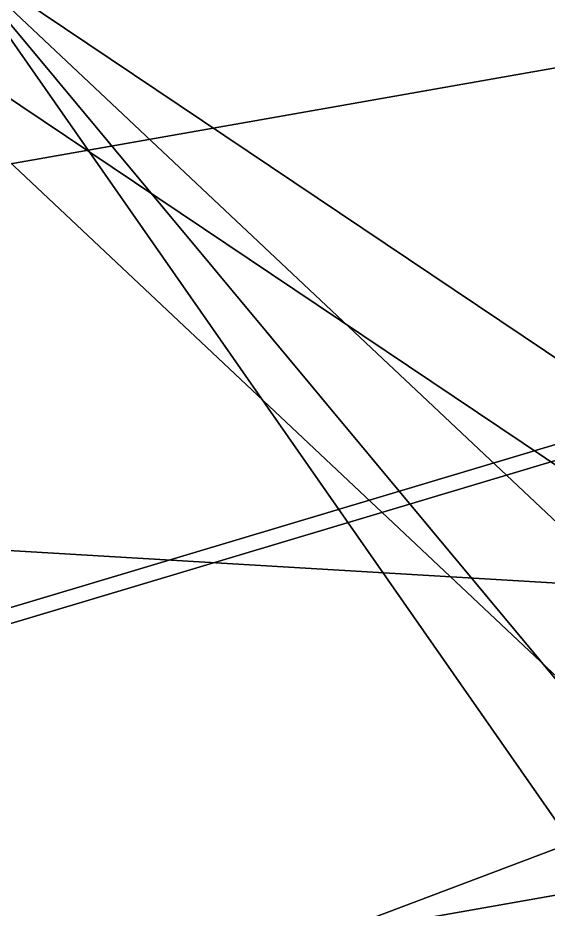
# Model space of a CAD drawing. Header units: metres. Extents: x 503497 to 504361, y 6966567 to 6966857.
# Drawn here: x 504126.6611 to 504126.8611, y 6966702.2349 to 6966702.5712 of the extents above; entities that cross this region are included whole.
import ezdxf

# ---------------------------------------------------------------- set-up
doc = ezdxf.new("R2010")
doc.units = ezdxf.units.M

msp = doc.modelspace()

# ---------------------------------------------------------------- linework, layer by layer
at = {"layer": 'SHADOW_APPROVED_20260314T074000'}
for points in [[(504143.738, 6966708.6351), (504154.0443, 6966707.0275), (504058.5298, 6966690.2043), (504048.2235, 6966691.8119), (504143.738, 6966708.6351)], [(504154.0443, 6966707.0275), (504153.1492, 6966701.2887), (504057.6347, 6966684.4655), (504058.5298, 6966690.2043), (504154.0443, 6966707.0275)], [(504145.7767, 6966705.8835), (504142.7149, 6966706.3611), (504044.7615, 6966689.1084), (504047.8233, 6966688.6308), (504145.7767, 6966705.8835)], [(504144.9755, 6966700.7471), (504145.7767, 6966705.8835), (504047.8233, 6966688.6308), (504047.0221, 6966683.4944), (504144.9755, 6966700.7471)]]:
    msp.add_lwpolyline(points, close=True, dxfattribs=at)
at = {"layer": 'SHADOW_APPROVED_20260426T070000'}
for points in [[(504143.9181, 6966709.7896), (504143.738, 6966708.6351), (503907.4101, 6966619.3167), (503907.5902, 6966620.4712), (504143.9181, 6966709.7896)], [(504143.738, 6966708.6351), (504154.0443, 6966707.0275), (503917.7164, 6966617.7091), (503907.4101, 6966619.3167), (504143.738, 6966708.6351)]]:
    msp.add_lwpolyline(points, close=True, dxfattribs=at)
at = {"layer": 'SHADOW_APPROVED_20260621T140000'}
for points in [[(504126.6349, 6966702.5968), (504125.8564, 6966702.7697), (504164.7661, 6966646.9637), (504165.5446, 6966646.7908), (504126.6349, 6966702.5968)], [(504126.4679, 6966701.5261), (504126.6349, 6966702.5968), (504165.5446, 6966646.7908), (504165.3776, 6966645.7201), (504126.4679, 6966701.5261)]]:
    msp.add_lwpolyline(points, close=True, dxfattribs=at)
at = {"layer": 'SHADOW_APPROVED_20260621T150000'}
for points in [[(504124.9683, 6966704.1079), (504125.9354, 6966710.4181), (504199.2155, 6966641.4153), (504198.2484, 6966635.1051), (504124.9683, 6966704.1079)], [(504125.0625, 6966703.6133), (504124.9683, 6966704.1079), (504198.2484, 6966635.1051), (504198.3426, 6966634.6105), (504125.0625, 6966703.6133)], [(504126.6349, 6966702.5968), (504125.8564, 6966702.7697), (504199.1365, 6966633.7669), (504199.915, 6966633.594), (504126.6349, 6966702.5968)], [(504126.4679, 6966701.5261), (504126.6349, 6966702.5968), (504199.915, 6966633.594), (504199.748, 6966632.5233), (504126.4679, 6966701.5261)]]:
    msp.add_lwpolyline(points, close=True, dxfattribs=at)
at = {"layer": 'SHADOW_APPROVED_20260621T160000'}
for points in [[(504125.0625, 6966703.6133), (504124.9683, 6966704.1079), (504293.2245, 6966591.0081), (504293.3187, 6966590.5135), (504125.0625, 6966703.6133)], [(504125.4218, 6966703.0603), (504125.0625, 6966703.6133), (504293.3187, 6966590.5135), (504293.678, 6966589.9605), (504125.4218, 6966703.0603)], [(504126.6349, 6966702.5968), (504125.8564, 6966702.7697), (504294.1126, 6966589.6699), (504294.8911, 6966589.497), (504126.6349, 6966702.5968)], [(504126.4679, 6966701.5261), (504126.6349, 6966702.5968), (504294.8911, 6966589.497), (504294.7241, 6966588.4263), (504126.4679, 6966701.5261)]]:
    msp.add_lwpolyline(points, close=True, dxfattribs=at)
at = {"layer": 'SHADOW_APPROVED_20261221T090000'}
for points in [[(504153.1492, 6966701.2887), (504158.2689, 6966700.4901), (504125.3389, 6966702.4486), (504120.2192, 6966703.2472), (504153.1492, 6966701.2887)], [(504158.2689, 6966700.4901), (504156.6455, 6966690.0834), (504123.7155, 6966692.0419), (504125.3389, 6966702.4486), (504158.2689, 6966700.4901)]]:
    msp.add_lwpolyline(points, close=True, dxfattribs=at)
at = {"layer": 'SHADOW_APPROVED_20261221T120000'}
for points in [[(504126.6349, 6966702.5968), (504125.8564, 6966702.7697), (504128.1289, 6966700.0389), (504128.9074, 6966699.866), (504126.6349, 6966702.5968)], [(504126.4679, 6966701.5261), (504126.6349, 6966702.5968), (504128.9074, 6966699.866), (504128.7404, 6966698.7953), (504126.4679, 6966701.5261)]]:
    msp.add_lwpolyline(points, close=True, dxfattribs=at)
at = {"layer": 'SHADOW_APPROVED_20261221T170000'}
for points in [[(504124.1841, 6966701.6081), (504124.6865, 6966701.7525), (504227.8864, 6966732.6401), (504227.384, 6966732.4957), (504124.1841, 6966701.6081)], [(504124.6865, 6966701.7525), (504126.4679, 6966701.5261), (504229.6678, 6966732.4137), (504227.8864, 6966732.6401), (504124.6865, 6966701.7525)], [(504123.6735, 6966701.1907), (504124.1841, 6966701.6081), (504227.384, 6966732.4957), (504226.8734, 6966732.0783), (504123.6735, 6966701.1907)]]:
    msp.add_lwpolyline(points, close=True, dxfattribs=at)
at = {"layer": 'SHADOW_COMPARATOR_RL48_20260621T140000'}
for points in [[(504126.6349, 6966702.5968), (504125.8564, 6966702.7697), (504150.1184, 6966667.972), (504150.8969, 6966667.7991), (504126.6349, 6966702.5968)], [(504126.4679, 6966701.5261), (504126.6349, 6966702.5968), (504150.8969, 6966667.7991), (504150.7299, 6966666.7284), (504126.4679, 6966701.5261)]]:
    msp.add_lwpolyline(points, close=True, dxfattribs=at)
at = {"layer": 'SHADOW_COMPARATOR_RL48_20260621T150000'}
for points in [[(504124.9683, 6966704.1079), (504125.9354, 6966710.4181), (504171.629, 6966667.3916), (504170.6619, 6966661.0814), (504124.9683, 6966704.1079)], [(504125.0625, 6966703.6133), (504124.9683, 6966704.1079), (504170.6619, 6966661.0814), (504170.7561, 6966660.5868), (504125.0625, 6966703.6133)], [(504126.6349, 6966702.5968), (504125.8564, 6966702.7697), (504171.55, 6966659.7432), (504172.3285, 6966659.5703), (504126.6349, 6966702.5968)], [(504126.4679, 6966701.5261), (504126.6349, 6966702.5968), (504172.3285, 6966659.5703), (504172.1615, 6966658.4996), (504126.4679, 6966701.5261)]]:
    msp.add_lwpolyline(points, close=True, dxfattribs=at)
at = {"layer": 'SHADOW_COMPARATOR_RL48_20260621T160000'}
for points in [[(504125.0625, 6966703.6133), (504124.9683, 6966704.1079), (504229.884, 6966633.5849), (504229.9782, 6966633.0903), (504125.0625, 6966703.6133)], [(504125.4218, 6966703.0603), (504125.0625, 6966703.6133), (504229.9782, 6966633.0903), (504230.3375, 6966632.5373), (504125.4218, 6966703.0603)], [(504126.6349, 6966702.5968), (504125.8564, 6966702.7697), (504230.7721, 6966632.2467), (504231.5506, 6966632.0738), (504126.6349, 6966702.5968)], [(504126.4679, 6966701.5261), (504126.6349, 6966702.5968), (504231.5506, 6966632.0738), (504231.3836, 6966631.0031), (504126.4679, 6966701.5261)]]:
    msp.add_lwpolyline(points, close=True, dxfattribs=at)
at = {"layer": 'SHADOW_COMPARATOR_RL48_20261221T120000'}
for points in [[(504126.6349, 6966702.5968), (504125.8564, 6966702.7697), (504127.2734, 6966701.0669), (504128.0519, 6966700.894), (504126.6349, 6966702.5968)], [(504126.4679, 6966701.5261), (504126.6349, 6966702.5968), (504128.0519, 6966700.894), (504127.8849, 6966699.8233), (504126.4679, 6966701.5261)]]:
    msp.add_lwpolyline(points, close=True, dxfattribs=at)
at = {"layer": 'SHADOW_COMPARATOR_RL48_20261221T170000'}
for points in [[(504124.1841, 6966701.6081), (504124.6865, 6966701.7525), (504189.0365, 6966721.0124), (504188.5341, 6966720.868), (504124.1841, 6966701.6081)], [(504124.6865, 6966701.7525), (504126.4679, 6966701.5261), (504190.8179, 6966720.786), (504189.0365, 6966721.0124), (504124.6865, 6966701.7525)], [(504123.6735, 6966701.1907), (504124.1841, 6966701.6081), (504188.5341, 6966720.868), (504188.0235, 6966720.4506), (504123.6735, 6966701.1907)]]:
    msp.add_lwpolyline(points, close=True, dxfattribs=at)

doc.saveas('drawing.dxf')
